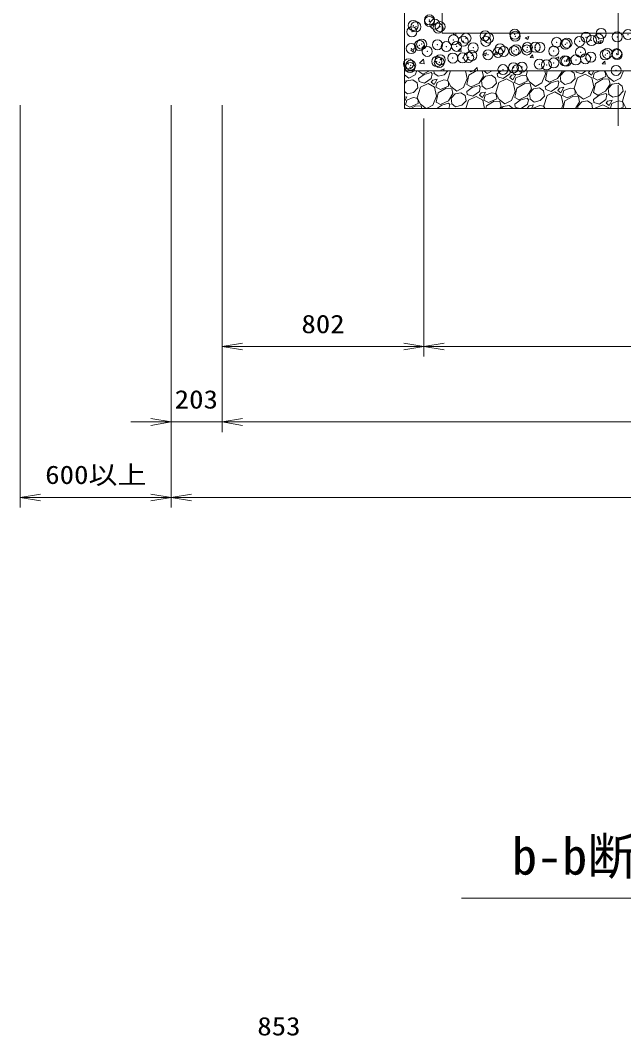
# Model space of a CAD drawing. Units: millimetres at full size. Extents: x 37600 to 71200, y 0 to 23760.
# Drawn here: x 57795 to 60195, y 10962 to 15002 of the extents above; entities that cross this region are included whole.
import ezdxf
from ezdxf.enums import TextEntityAlignment as Align

# ---------------------------------------------------------------- set-up
doc = ezdxf.new("R2010")
doc.units = ezdxf.units.MM
doc.header["$LTSCALE"] = 80.0044
doc.header["$PDMODE"] = 32
doc.header["$PDSIZE"] = 40
doc.linetypes.add('CHAIN', pattern=[18.5, 12, -1.5, 3.5, -1.5])
for name, color, linetype, lineweight in [('0_2', 4, 'Continuous', 13), ('寸法', 6, 'Continuous', 13), ('文字', 2, 'Continuous', 13), ('ﾊｯﾁﾝｸﾞ', 4, 'Continuous', 9)]:
    doc.layers.add(name, color=color, linetype=linetype, lineweight=lineweight)
doc.styles.add('ＭＳ ゴシック', font='')
doc.styles.get('ＭＳ ゴシック').set_extended_font_data('MS Gothic')

# ---------------------------------------------------------------- blocks, each defined once
blk = doc.blocks.new('open_arrow')
at = {"color": 0, "linetype": 'Continuous', "lineweight": -2}
blk.add_lwpolyline([(7.5, 1.25), (0, 0), (7.5, -1.25)], dxfattribs=at)

msp = doc.modelspace()

# ---------------------------------------------------------------- linework, layer by layer
at = {"layer": '0_2', "color": 2, "linetype": 'CHAIN'}
msp.add_line((60172.5, 19185), (60172.5, 14582.51), dxfattribs=at)
at = {"layer": '0_2', "color": 7}
for points in [[(58247.5, 15534), (59472.5, 15534), (59472.5, 14951), (60872.5, 14951), (60872.5, 15534), (62562.5, 15534), (62562.5, 14951), (63962.5, 14951), (63962.5, 15534), (65187.5, 15534), (65187.5, 15384), (64112.5, 15384), (64112.5, 14801), (62412.5, 14801), (62412.5, 15384), (61022.5, 15384), (61022.5, 14801), (59322.5, 14801), (59322.5, 15384), (58247.5, 15384)], [(59322.5, 14651), (61022.5, 14651), (61022.5, 14801), (59322.5, 14801)]]:
    msp.add_lwpolyline(points, close=True, dxfattribs=at)
at = {"layer": '寸法'}
for p, q in [((57795, 14664), (57795, 13064)), ((58395, 14664), (58395, 13064)), ((58395, 14664), (58395, 13364)), ((58395, 14664), (58395, 13064)), ((58598, 14664), (58598, 13364)), ((58598, 14664), (58598, 13664)), ((58598, 14664), (58598, 13364)), ((59400, 14611), (59400, 13664)), ((59400, 14611), (59400, 13664)), ((59400, 13704), (58598, 13704)), ((64035, 13704), (59400, 13704)), ((58758, 13404), (58235, 13404)), ((64837, 13404), (58598, 13404)), ((58395, 13104), (57795, 13104)), ((65040, 13104), (58395, 13104))]:
    msp.add_line(p, q, dxfattribs=at)
at = {"layer": '文字'}
msp.add_line((60850, 11510), (59550, 11510), dxfattribs=at)
at = {"layer": 'ﾊｯﾁﾝｸﾞ'}
for p, q in [((59516.05, 14948.59), (59522.33, 14951)), ((59516.05, 14948.59), (59525.99, 14941.88)), ((59525.99, 14941.88), (59529.05, 14951)), ((59803.47, 14932.57), (59817.48, 14937.95)), ((59803.47, 14932.57), (59813.42, 14925.86)), ((59813.42, 14925.86), (59817.47, 14937.95)), ((60090.9, 14916.55), (60104.9, 14921.93)), ((60090.9, 14916.55), (60100.85, 14909.84)), ((60100.84, 14909.84), (60104.9, 14921.93)), ((59348, 14884.08), (59362, 14889.46)), ((59348, 14884.08), (59357.95, 14877.37)), ((59357.95, 14877.37), (59362, 14889.46)), ((59392.31, 14891.36), (59401.95, 14902.85)), ((59392.31, 14891.36), (59404.26, 14890.32)), ((59404.26, 14890.32), (59401.95, 14902.85)), ((59535.76, 14878.81), (59545.4, 14890.3)), ((59535.76, 14878.81), (59547.72, 14877.77)), ((59547.71, 14877.77), (59545.4, 14890.3)), ((59635.43, 14868.06), (59649.43, 14873.44)), ((59635.43, 14868.06), (59645.38, 14861.35)), ((59645.37, 14861.35), (59649.43, 14873.44)), ((59679.21, 14866.26), (59688.85, 14877.75)), ((59691.17, 14865.22), (59688.85, 14877.75)), ((59383.23, 14831.77), (59401.01, 14829.01)), ((59383.26, 14831.8), (59398.84, 14848.04)), ((59401.01, 14829.01), (59398.8, 14848)), ((59679.21, 14866.26), (59691.17, 14865.22)), ((59822.67, 14853.71), (59832.31, 14865.2)), ((59822.67, 14853.71), (59834.62, 14852.67)), ((59834.62, 14852.67), (59832.31, 14865.2)), ((59922.85, 14852.05), (59936.86, 14857.42)), ((59922.85, 14852.05), (59932.8, 14845.34)), ((59932.8, 14845.34), (59936.86, 14857.42)), ((59966.12, 14841.16), (59975.76, 14852.65)), ((59966.12, 14841.16), (59978.07, 14840.12)), ((59978.07, 14840.12), (59975.76, 14852.65)), ((60109.57, 14828.61), (60119.21, 14840.1)), ((60109.57, 14828.61), (60121.52, 14827.57)), ((60121.52, 14827.56), (60119.21, 14840.1)), ((59365.8, 14785.49), (59372.17, 14801)), ((59379.47, 14798.23), (59380.05, 14801)), ((59396.35, 14788.58), (59379.47, 14798.23)), ((59422.48, 14801), (59396.35, 14788.58)), ((59428.63, 14794.28), (59400.88, 14786.34)), ((59433.34, 14788.92), (59428.63, 14794.28)), ((59433.34, 14788.92), (59429.43, 14770.49)), ((59439.4, 14792.42), (59456.48, 14779.64)), ((59440.61, 14793.12), (59439.67, 14801)), ((59467.38, 14803.56), (59481.39, 14808.93)), ((59467.38, 14803.56), (59471.18, 14801)), ((59478.72, 14801), (59481.39, 14808.93)), ((59480.59, 14785.48), (59495.37, 14801)), ((59506.02, 14801), (59494.4, 14764.36)), ((59571.82, 14770.26), (59565.14, 14801)), ((59578.53, 14783.83), (59608.27, 14801)), ((59578.86, 14801), (59587.16, 14796.9)), ((59587.16, 14796.9), (59596.75, 14801)), ((59598.92, 14801), (59612.28, 14814.93)), ((59613.87, 14801), (59612.25, 14814.9)), ((59622.64, 14801), (59632.12, 14800.22)), ((59632.12, 14800.22), (59637.07, 14780.45)), ((59638.62, 14801), (59652.13, 14790.76)), ((59652.13, 14790.76), (59671.99, 14801)), ((59707.73, 14801), (59691.73, 14789.37)), ((59693.69, 14777.57), (59691.73, 14789.37)), ((59741.91, 14789.25), (59715.43, 14770.72)), ((59744.41, 14801), (59741.91, 14789.25)), ((59765.89, 14786.92), (59748.54, 14783.37)), ((59754, 14765.51), (59765.89, 14786.92)), ((59765.49, 14801), (59768.96, 14798.4)), ((59768.96, 14798.4), (59779.7, 14801)), ((59812.56, 14801), (59806.89, 14783.11)), ((59869.53, 14753), (59884.31, 14789.02)), ((59884.31, 14789.02), (59881.7, 14801)), ((59883.2, 14765.74), (59890.68, 14801)), ((59949.55, 14799.2), (59931.79, 14771.17)), ((59941.82, 14781.8), (59957.72, 14799.07)), ((59949.11, 14801), (59949.56, 14799.2)), ((59957.72, 14799.07), (59969.34, 14801)), ((59984.14, 14801), (59997.69, 14791.43)), ((60001.43, 14770.96), (59997.69, 14791.43)), ((60006.18, 14796.33), (60005.4, 14801)), ((60027.91, 14789.48), (60006.18, 14796.33)), ((60041.81, 14787.81), (60011.32, 14773.43)), ((60044.38, 14801), (60027.91, 14789.48)), ((60067.75, 14773.68), (60041.81, 14787.81)), ((60060.18, 14801), (60054.64, 14793.59)), ((60054.64, 14793.59), (60066.49, 14784.27)), ((60066.49, 14784.27), (60075.78, 14801)), ((60077.91, 14792.48), (60072.79, 14773.36)), ((60099.57, 14801), (60077.91, 14792.48)), ((60118.86, 14799.96), (60113.59, 14801)), ((60123.06, 14792.68), (60118.86, 14799.96)), ((60119.82, 14801), (60132.86, 14775.71)), ((60123.3, 14778.27), (60123.06, 14792.68)), ((60182.02, 14771.76), (60194.02, 14801)), ((59322.5, 14785), (59339.64, 14772)), ((59322.5, 14770), (59324.58, 14761.69)), ((59324.58, 14761.69), (59322.5, 14758.41)), ((59322.5, 14750.43), (59332.74, 14761.55)), ((59332.74, 14761.55), (59356.34, 14765.48)), ((59339.64, 14772), (59365.8, 14785.49)), ((59356.34, 14765.48), (59372.72, 14753.92)), ((59376.45, 14733.44), (59372.72, 14753.92)), ((59400.88, 14786.34), (59379.24, 14770.62)), ((59381.2, 14758.82), (59379.24, 14770.62)), ((59402.94, 14751.97), (59381.2, 14758.82)), ((59416.84, 14750.29), (59386.34, 14735.92)), ((59429.43, 14770.49), (59402.94, 14751.97)), ((59442.78, 14736.17), (59416.84, 14750.29)), ((59436.05, 14764.62), (59429.66, 14756.08)), ((59429.66, 14756.08), (59441.51, 14746.76)), ((59453.4, 14768.17), (59436.05, 14764.62)), ((59441.51, 14746.76), (59453.4, 14768.17)), ((59452.94, 14754.97), (59447.81, 14735.84)), ((59479.29, 14765.33), (59452.94, 14754.97)), ((59456.48, 14779.64), (59480.59, 14785.48)), ((59493.89, 14762.44), (59479.29, 14765.33)), ((59498.09, 14755.17), (59493.89, 14762.44)), ((59494.4, 14764.36), (59507.89, 14738.2)), ((59498.32, 14740.76), (59498.09, 14755.17)), ((59557.05, 14734.25), (59571.82, 14770.26)), ((59570.71, 14746.98), (59578.53, 14783.83)), ((59587.6, 14737.34), (59570.71, 14746.98)), ((59619.31, 14752.41), (59587.6, 14737.34)), ((59637.07, 14780.45), (59619.31, 14752.41)), ((59629.33, 14763.05), (59645.23, 14780.31)), ((59631.86, 14741.87), (59629.33, 14763.05)), ((59645.23, 14780.31), (59668.83, 14784.24)), ((59668.83, 14784.24), (59685.2, 14772.67)), ((59671.83, 14734.24), (59688.94, 14752.2)), ((59688.94, 14752.2), (59685.2, 14772.67)), ((59698.83, 14754.67), (59685.64, 14713.11)), ((59715.43, 14770.72), (59693.69, 14777.57)), ((59729.33, 14769.05), (59698.83, 14754.67)), ((59755.26, 14754.93), (59729.33, 14769.05)), ((59748.54, 14783.37), (59742.15, 14774.84)), ((59742.15, 14774.84), (59754, 14765.51)), ((59763.06, 14719.02), (59755.26, 14754.93)), ((59765.43, 14773.73), (59760.3, 14754.6)), ((59760.3, 14754.6), (59778.4, 14745.65)), ((59791.77, 14784.09), (59765.43, 14773.73)), ((59769.78, 14732.59), (59801.3, 14750.79)), ((59778.4, 14745.65), (59810.81, 14759.51)), ((59806.37, 14781.2), (59791.77, 14784.09)), ((59801.3, 14750.79), (59823.36, 14748.98)), ((59810.57, 14773.93), (59806.37, 14781.2)), ((59806.89, 14783.11), (59820.37, 14756.95)), ((59810.81, 14759.51), (59810.57, 14773.93)), ((59820.37, 14756.95), (59843.37, 14739.52)), ((59823.36, 14748.98), (59828.31, 14729.2)), ((59843.37, 14739.52), (59869.53, 14753)), ((59904.61, 14753.85), (59882.97, 14738.13)), ((59900.08, 14756.09), (59883.2, 14765.74)), ((59931.79, 14771.17), (59900.08, 14756.09)), ((59932.36, 14761.79), (59904.61, 14753.85)), ((59937.07, 14756.43), (59932.36, 14761.79)), ((59937.07, 14756.43), (59933.16, 14738.01)), ((59944.34, 14760.63), (59941.82, 14781.8)), ((59943.13, 14759.93), (59960.21, 14747.16)), ((59960.21, 14747.16), (59984.32, 14752.99)), ((59984.32, 14752.99), (60001.43, 14770.96)), ((60011.32, 14773.43), (59998.13, 14731.87)), ((60075.55, 14737.77), (60067.75, 14773.68)), ((60072.79, 14773.36), (60090.89, 14764.41)), ((60074.44, 14714.5), (60082.26, 14751.35)), ((60082.26, 14751.35), (60113.79, 14769.55)), ((60090.89, 14764.41), (60123.3, 14778.27)), ((60113.79, 14769.55), (60135.85, 14767.73)), ((60140.8, 14747.96), (60123.04, 14719.92)), ((60132.86, 14775.71), (60155.86, 14758.27)), ((60133.06, 14730.56), (60148.96, 14747.82)), ((60135.85, 14767.73), (60140.8, 14747.96)), ((60148.96, 14747.82), (60172.56, 14751.75)), ((60155.86, 14758.27), (60182.02, 14771.76)), ((60172.56, 14751.75), (60188.93, 14740.19)), ((59322.5, 14719.17), (59335.23, 14709.64)), ((59335.23, 14709.64), (59359.34, 14715.48)), ((59359.34, 14715.48), (59376.45, 14733.44)), ((59386.34, 14735.92), (59373.16, 14694.36)), ((59450.58, 14700.26), (59442.78, 14736.17)), ((59447.81, 14735.84), (59465.91, 14726.9)), ((59449.47, 14676.98), (59457.29, 14713.83)), ((59457.29, 14713.83), (59488.81, 14732.03)), ((59465.91, 14726.9), (59498.32, 14740.76)), ((59488.81, 14732.03), (59510.87, 14730.22)), ((59515.82, 14710.45), (59498.06, 14682.41)), ((59507.89, 14738.2), (59530.89, 14720.76)), ((59508.09, 14693.05), (59523.99, 14710.31)), ((59510.87, 14730.22), (59515.82, 14710.45)), ((59523.99, 14710.31), (59547.59, 14714.24)), ((59530.89, 14720.76), (59557.05, 14734.25)), ((59547.59, 14714.24), (59563.96, 14702.67)), ((59592.12, 14735.1), (59570.48, 14719.37)), ((59572.45, 14707.57), (59570.48, 14719.37)), ((59594.18, 14700.72), (59572.45, 14707.57)), ((59619.87, 14743.04), (59592.12, 14735.1)), ((59620.67, 14719.25), (59594.18, 14700.72)), ((59624.58, 14737.67), (59619.87, 14743.04)), ((59624.58, 14737.67), (59620.67, 14719.25)), ((59627.29, 14713.37), (59620.91, 14704.84)), ((59644.64, 14716.92), (59627.29, 14713.37)), ((59630.64, 14741.17), (59647.72, 14728.4)), ((59632.76, 14695.51), (59644.64, 14716.92)), ((59670.53, 14714.09), (59644.18, 14703.73)), ((59647.72, 14728.4), (59671.83, 14734.24)), ((59685.13, 14711.2), (59670.53, 14714.09)), ((59689.33, 14703.93), (59685.13, 14711.2)), ((59685.64, 14713.11), (59699.13, 14686.95)), ((59748.29, 14683), (59763.06, 14719.02)), ((59761.95, 14695.74), (59769.78, 14732.59)), ((59828.31, 14729.2), (59810.55, 14701.17)), ((59820.57, 14711.8), (59836.47, 14729.07)), ((59823.1, 14690.63), (59820.57, 14711.8)), ((59836.47, 14729.07), (59860.07, 14732.99)), ((59860.07, 14732.99), (59876.45, 14721.43)), ((59880.19, 14700.96), (59876.45, 14721.43)), ((59884.93, 14726.33), (59882.97, 14738.13)), ((59906.67, 14719.48), (59884.93, 14726.33)), ((59920.57, 14717.81), (59890.07, 14703.43)), ((59933.16, 14738.01), (59906.67, 14719.48)), ((59946.51, 14703.68), (59920.57, 14717.81)), ((59939.78, 14732.13), (59933.39, 14723.59)), ((59933.39, 14723.59), (59945.24, 14714.27)), ((59957.13, 14735.68), (59939.78, 14732.13)), ((59945.24, 14714.27), (59957.13, 14735.68)), ((59956.67, 14722.48), (59951.54, 14703.36)), ((59983.02, 14732.84), (59956.67, 14722.48)), ((59969.64, 14694.41), (60002.06, 14708.27)), ((59997.62, 14729.96), (59983.02, 14732.84)), ((60001.82, 14722.68), (59997.62, 14729.96)), ((59998.13, 14731.87), (60011.62, 14705.71)), ((60002.06, 14708.27), (60001.82, 14722.68)), ((60060.78, 14701.76), (60075.55, 14737.77)), ((60091.33, 14704.85), (60074.44, 14714.5)), ((60123.04, 14719.92), (60091.33, 14704.85)), ((60123.6, 14710.55), (60095.85, 14702.61)), ((60128.31, 14705.19), (60123.6, 14710.55)), ((60135.59, 14709.39), (60133.06, 14730.56)), ((60134.37, 14708.69), (60151.45, 14695.91)), ((60175.56, 14701.75), (60192.67, 14719.71)), ((60192.67, 14719.71), (60188.93, 14740.19)), ((60202.56, 14722.19), (60189.37, 14680.63)), ((59322.5, 14680.77), (59332.16, 14698.17)), ((59332.16, 14698.17), (59322.5, 14696.19)), ((59331.69, 14684.97), (59326.57, 14665.84)), ((59326.57, 14665.84), (59344.67, 14656.9)), ((59358.04, 14695.33), (59331.69, 14684.97)), ((59344.67, 14656.9), (59377.08, 14670.76)), ((59372.64, 14692.44), (59358.04, 14695.33)), ((59376.84, 14685.17), (59372.64, 14692.44)), ((59373.16, 14694.36), (59386.64, 14668.2)), ((59377.08, 14670.76), (59376.84, 14685.17)), ((59386.64, 14668.2), (59409.33, 14651)), ((59435.8, 14664.25), (59450.58, 14700.26)), ((59466.35, 14667.34), (59449.47, 14676.98)), ((59498.06, 14682.41), (59466.35, 14667.34)), ((59498.63, 14673.04), (59470.88, 14665.1)), ((59503.34, 14667.67), (59498.63, 14673.04)), ((59503.34, 14667.67), (59499.8, 14651)), ((59510.61, 14671.87), (59508.09, 14693.05)), ((59509.4, 14671.17), (59526.48, 14658.4)), ((59550.59, 14664.24), (59567.7, 14682.2)), ((59567.7, 14682.2), (59563.96, 14702.67)), ((59577.58, 14684.67), (59566.9, 14651)), ((59608.08, 14699.05), (59577.59, 14684.67)), ((59634.02, 14684.93), (59608.08, 14699.05)), ((59620.91, 14704.84), (59632.76, 14695.51)), ((59641.39, 14651), (59634.02, 14684.93)), ((59644.18, 14703.73), (59639.06, 14684.6)), ((59639.06, 14684.6), (59657.16, 14675.65)), ((59648.53, 14662.59), (59680.06, 14680.79)), ((59657.16, 14675.65), (59689.57, 14689.51)), ((59680.06, 14680.79), (59702.12, 14678.98)), ((59689.57, 14689.51), (59689.33, 14703.93)), ((59699.13, 14686.95), (59722.13, 14669.52)), ((59702.12, 14678.98), (59707.07, 14659.2)), ((59722.13, 14669.52), (59748.29, 14683)), ((59783.36, 14683.85), (59761.73, 14668.13)), ((59763.69, 14656.33), (59761.73, 14668.13)), ((59778.84, 14686.09), (59761.95, 14695.74)), ((59810.55, 14701.17), (59778.84, 14686.09)), ((59811.11, 14691.79), (59783.36, 14683.85)), ((59811.91, 14668.01), (59787.6, 14651)), ((59815.83, 14686.43), (59811.11, 14691.79)), ((59815.83, 14686.43), (59811.91, 14668.01)), ((59835.89, 14665.68), (59818.54, 14662.13)), ((59821.89, 14689.93), (59838.96, 14677.16)), ((59827.74, 14651), (59835.89, 14665.68)), ((59838.96, 14677.16), (59863.07, 14682.99)), ((59863.07, 14682.99), (59880.19, 14700.96)), ((59890.07, 14703.43), (59876.89, 14661.87)), ((59954.31, 14667.77), (59946.51, 14703.68)), ((59947.43, 14651), (59954.31, 14667.77)), ((59951.54, 14703.36), (59969.64, 14694.41)), ((59954.58, 14651), (59961.02, 14681.35)), ((59961.02, 14681.35), (59992.54, 14699.55)), ((59992.54, 14699.55), (60014.6, 14697.73)), ((60019.55, 14677.96), (60002.48, 14651)), ((60011.62, 14705.71), (60034.62, 14688.27)), ((60011.82, 14660.56), (60027.72, 14677.82)), ((60014.6, 14697.73), (60019.56, 14677.96)), ((60027.72, 14677.82), (60051.32, 14681.75)), ((60034.62, 14688.27), (60060.78, 14701.76)), ((60051.32, 14681.75), (60067.69, 14670.19)), ((60071.19, 14651), (60067.69, 14670.19)), ((60095.85, 14702.61), (60074.22, 14686.89)), ((60076.18, 14675.09), (60074.22, 14686.89)), ((60097.91, 14668.24), (60076.18, 14675.09)), ((60111.81, 14666.56), (60081.32, 14652.19)), ((60124.4, 14686.76), (60097.91, 14668.24)), ((60137.75, 14652.44), (60111.81, 14666.56)), ((60128.31, 14705.19), (60124.4, 14686.76)), ((60131.03, 14680.89), (60124.64, 14672.35)), ((60124.64, 14672.35), (60136.49, 14663.03)), ((60148.37, 14684.44), (60131.03, 14680.89)), ((60136.49, 14663.03), (60148.37, 14684.44)), ((60147.91, 14671.24), (60142.79, 14652.11)), ((60174.26, 14681.6), (60147.91, 14671.24)), ((60151.45, 14695.91), (60175.56, 14701.75)), ((60188.86, 14678.71), (60174.26, 14681.6)), ((60193.06, 14671.44), (60188.86, 14678.71)), ((60189.37, 14680.63), (60202.86, 14654.47)), ((60193.3, 14657.03), (60193.06, 14671.44)), ((59324.83, 14651), (59322.5, 14661.72)), ((59348.46, 14651), (59367.57, 14662.03)), ((59367.57, 14662.03), (59389.63, 14660.22)), ((59389.63, 14660.22), (59391.94, 14651)), ((59410.11, 14651), (59435.8, 14664.25)), ((59470.88, 14665.1), (59451.48, 14651)), ((59526.48, 14658.4), (59550.59, 14664.24)), ((59646.07, 14651), (59648.53, 14662.59)), ((59707.07, 14659.2), (59701.87, 14651)), ((59707.8, 14651), (59715.23, 14659.07)), ((59715.23, 14659.07), (59738.83, 14662.99)), ((59738.83, 14662.99), (59755.2, 14651.43)), ((59755.28, 14651), (59755.2, 14651.43)), ((59780.61, 14651), (59763.69, 14656.33)), ((59818.54, 14662.13), (59812.15, 14653.59)), ((59812.15, 14653.59), (59815.45, 14651)), ((59835.43, 14652.48), (59835.03, 14651)), ((59861.77, 14662.84), (59835.43, 14652.48)), ((59876.37, 14659.96), (59861.77, 14662.84)), ((59880.57, 14652.68), (59876.37, 14659.96)), ((59876.89, 14661.87), (59882.49, 14651)), ((59880.6, 14651), (59880.57, 14652.68)), ((60012.96, 14651), (60011.82, 14660.56)), ((60081.32, 14652.19), (60080.94, 14651)), ((60138.06, 14651), (60137.75, 14652.44)), ((60142.79, 14652.11), (60145.04, 14651)), ((60179.21, 14651), (60193.3, 14657.03))]:
    msp.add_line(p, q, dxfattribs=at)
for p in [(59357.79, 14981.39), (59368.21, 14976.42), (59421.9, 14997.87), (59422.38, 15003.75), (59443.96, 14986.39), (59456.27, 14971.48), (59464.55, 14976.88), (59352.39, 14956.49), (59567.72, 14930.73), (59643.47, 14940.7), (59657.55, 14931.79), (59761.42, 14946.78), (59763.56, 14938.6), (60044.76, 14934.73), (60105.14, 14949.82), (60169.26, 14936.17), (60211.9, 14945.31), (59349.96, 14889.91), (59382.59, 14902.09), (59391.35, 14907.51), (59453.84, 14904.9), (59489.36, 14897.58), (59517.66, 14924.14), (59530.28, 14898.56), (59556.52, 14918.99), (59596.12, 14893.06), (59646.92, 14918.58), (59702.89, 14888.55), (59811.48, 14894.69), (59842.98, 14895.02), (59861.68, 14894.29), (59928.12, 14914.71), (59962.7, 14907.09), (59969.29, 14911.64), (60019.36, 14918.24), (60066.58, 14922.09), (60095.1, 14928.21), (59413.65, 14878.54), (59515.11, 14851.85), (59554.09, 14852.41), (59578.21, 14854.64), (59590.86, 14861.82), (59655.11, 14865.21), (59694.84, 14874.66), (59717.17, 14878.45), (59758.99, 14880.21), (59767.23, 14885.04), (59809.65, 14884.04), (59916.41, 14879.53), (60023.18, 14875.02), (60042.49, 14849.33), (60064.14, 14855.51), (60121.14, 14864.74), (60129.94, 14870.51), (60166.83, 14869.59), (60168.8, 14865.95), (59338.73, 14828.63), (59344.93, 14814.6), (59347.53, 14823.33), (59451.4, 14838.32), (59461.57, 14834.62), (59465.04, 14845.26), (59756.56, 14813.63), (59790.37, 14816.13), (59859.25, 14827.71), (59887.86, 14824.69), (59916.68, 14832.76), (59960.27, 14840.51), (59966.74, 14839.35), (60004.5, 14844.72), (59714.62, 14806.16), (59771.23, 14804.67), (60164.4, 14803.01)]:
    msp.add_point(p, dxfattribs=at)

# ---------------------------------------------------------------- block references
at = {"layer": '寸法', "xscale": 10.7, "yscale": 10.7}
for p in [(58598, 13704), (59400, 13704), (58598, 13404), (58598, 13404), (57795, 13104), (58395, 13104)]:
    msp.add_blockref('open_arrow', p, dxfattribs=at)
at = {"layer": '寸法', "xscale": 10.7, "yscale": 10.7, "rotation": 180}
for p in [(59400, 13704), (58395, 13404), (58395, 13104)]:
    msp.add_blockref('open_arrow', p, dxfattribs=at)

# ---------------------------------------------------------------- texts
at = {"layer": '寸法', "style": 'ＭＳ ゴシック', "width": 1.15}
for s, p in [('802', (58999, 13794)), ('203', (58495, 13494)), ('600以上', (58095, 13194)), ('853', (58823.5, 11000))]:
    msp.add_text(s, height=73.31, dxfattribs=at).set_placement(p, align=Align.MIDDLE_CENTER)
at = {"layer": '文字', "style": 'ＭＳ ゴシック'}
msp.add_text('b-b断面図', height=146.6, dxfattribs=at).set_placement((60200, 11750), align=Align.TOP_CENTER)

doc.saveas('drawing.dxf')
